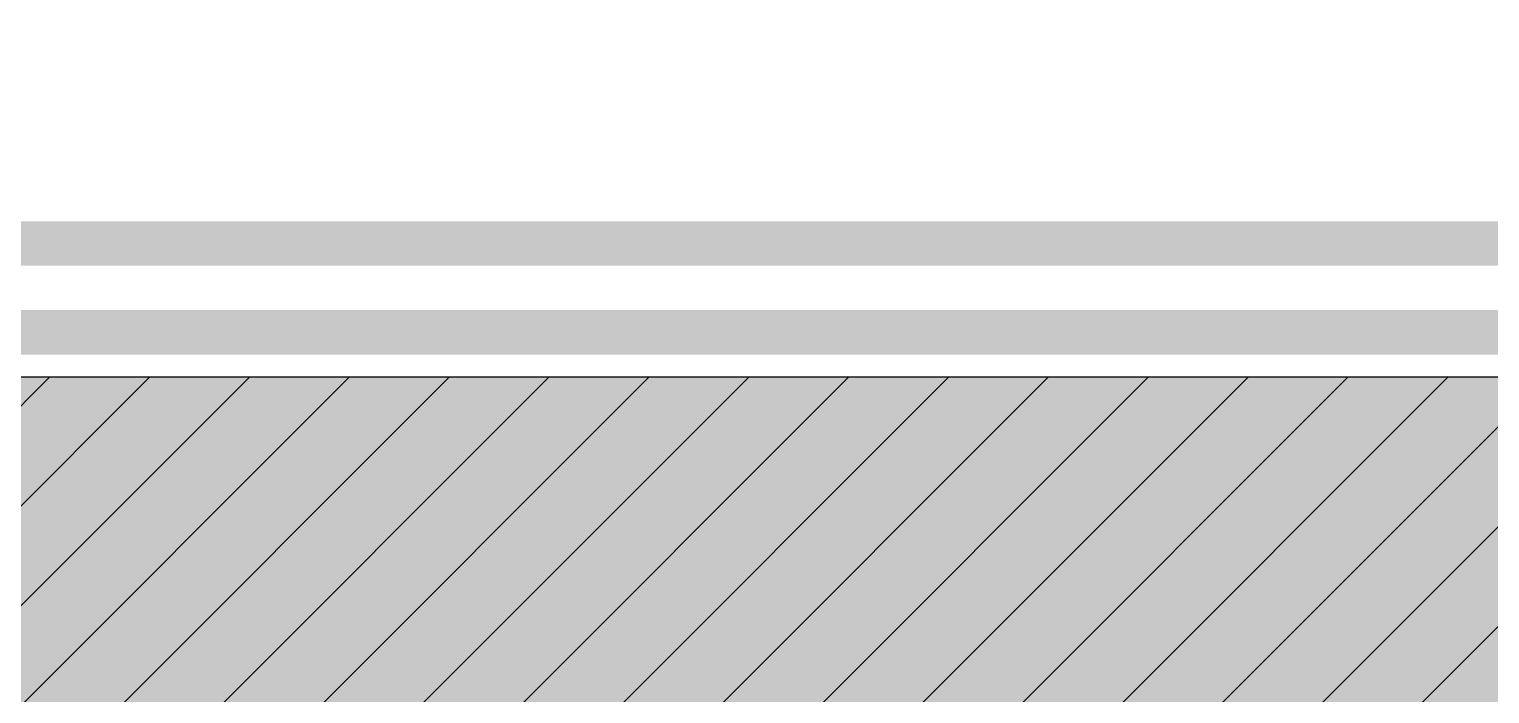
# Model space of a CAD drawing. Header units: millimetres. Extents: x 408913 to 1237273, y -191467 to -86666.
# Drawn here: x 882191 to 885475, y -139826 to -138332 of the extents above; entities that cross this region are included whole.
import ezdxf

# ---------------------------------------------------------------- set-up
doc = ezdxf.new("R2010")
doc.units = ezdxf.units.MM
doc.header["$LTSCALE"] = 35
doc.linetypes.add('Dash', pattern=[4, 2, -2])
doc.layers.add('ccu11-Dim', color=8, linetype='Continuous')
doc.layers.add('ccu11-Thay', color=7, linetype='Continuous')
doc.layers.add('Hatch 2', color=251, linetype='Continuous', lineweight=9)
doc.layers.add('NDC_S_HATCH MATERIAL', color=8, linetype='Continuous', lineweight=13)

msp = doc.modelspace()

# ---------------------------------------------------------------- hatches: boundary and pattern name
at = {"layer": 'Hatch 2'}
h = msp.add_hatch(dxfattribs=at)
h.set_pattern_fill('ANSI31,_O', color=256, scale=50)
h.set_pattern_definition([(45, (-2506774.45, -161427.87), (-112.2532015, 112.2532015), [])])
h.paths.add_polyline_path([(880126.1, -139113.7), (875226.1, -139113.7), (875226.1, -142113.7), (876226.1, -142113.7), (876226.1, -141586.4), (879226.1, -141586.5), (879226.1, -142113.7), (890226.1, -142113.7), (890226.1, -141586.4), (893226.1, -141586.5), (893226.1, -142113.7), (894625.3, -142113.7), (894625.3, -139113.7), (889326.1, -139113.7)])
at = {"layer": 'NDC_S_HATCH MATERIAL', "ltscale": 30}
h = msp.add_hatch(dxfattribs=at)
h.set_pattern_fill('BT-01', color=256, scale=50, pattern_type=2)
h.set_pattern_definition([(50, (665128.56, -177086.6), (358.6301, -31.37607), [37.5, -412.5]), (355, (665128.56, -177086.6), (-69.37567, 376.09607), [30, -330]), (100.4514, (665158.44, -177089.2), (289.2547, 344.71977), [31.8701, -350.57106]), (46.1842, (665128.56, -176986.6), (533.6205, -82.7595), [56.25, -618.75]), (96.6356, (665173, -176993.5), (467.3314, 487.0589), [47.8051, -525.8565]), (351.1842, (665128.56, -176986.6), (467.331, 487.0593), [45, -495]), (21, (665178.56, -177011.6), (298.45353, -201.30945), [37.5, -412.5]), (326, (665178.56, -177011.6), (121.65767, 362.575), [30, -330]), (71.4514, (665203.43, -177028.37), (420.1113, 161.26525), [31.8701, -350.57106]), (37.5, (665128.56, -177086.6), (6.07993, 166.44693), [0, -326, 0, -335, 0, -331.25]), (7.5, (665128.56, -177086.6), (131.53477, 197.20586), [0, -191, 0, -318.5, 0, -126.25]), (327.5, (665017.06, -177086.6), (266.91122, -11.277436), [0, -125, 0, -390, 0, -517.5]), (317.5, (664967.06, -177086.6), (291.59308, 50.0525), [0, -162.5, 0, -259, 0, -367.5]), (45, (665128.56, -177086.6), (-150.2602, 150.2602), []), (45, (665128.56, -177025.35), (-150.2602, 150.2602), [])])
h.paths.add_polyline_path([(875225.9, -142113.7), (876226.3, -142113.7), (876226.1, -141586.4), (879226.1, -141586.5), (879226.1, -142113.7), (890226.1, -142113.7), (890226.1, -141586.5), (893226.1, -141586.5), (893232.2, -142113.7), (894619.3, -142113.7), (894625.3, -136313.7), (897977.1, -136313.7), (897977.1, -135113.7), (889926.1, -135113.7), (889926.1, -134322.1), (889326.1, -134322.1), (889326.1, -139113.7), (880126.1, -139113.7), (880126.1, -135113.7), (880126.1, -134322.1), (879526.1, -134322.1), (879526.1, -135113.7), (872232.9, -135103.9), (872232.9, -136303.9), (875226.1, -136313.7)])

# ---------------------------------------------------------------- linework, layer by layer
at = {"color": 3, "linetype": 'Continuous', "ltscale": 100, "const_width": 100}
msp.add_lwpolyline([(880426.1, -134322.1), (880426.1, -138813.7), (889026.1, -138813.7), (889026.1, -134322.1)], dxfattribs=at)
at = {"layer": 'ccu11-Dim', "color": 5, "linetype": 'Dash', "ltscale": 0.005, "const_width": 100}
msp.add_lwpolyline([(880226.1, -134322.1), (880226.1, -139013.7), (889226.1, -139013.7), (889226.1, -134322.1)], dxfattribs=at)
at = {"layer": 'ccu11-Dim', "color": 0, "ltscale": 0.3}
msp.add_lwpolyline([(880126.1, -134322.1), (880126.1, -139113.7), (889326.1, -139113.7), (889326.1, -134322.1)], dxfattribs=at)
at = {"layer": 'ccu11-Thay', "color": 3}
msp.add_line((880126.1, -139113.7), (889326.1, -139113.7), dxfattribs=at)

doc.saveas('drawing.dxf')
